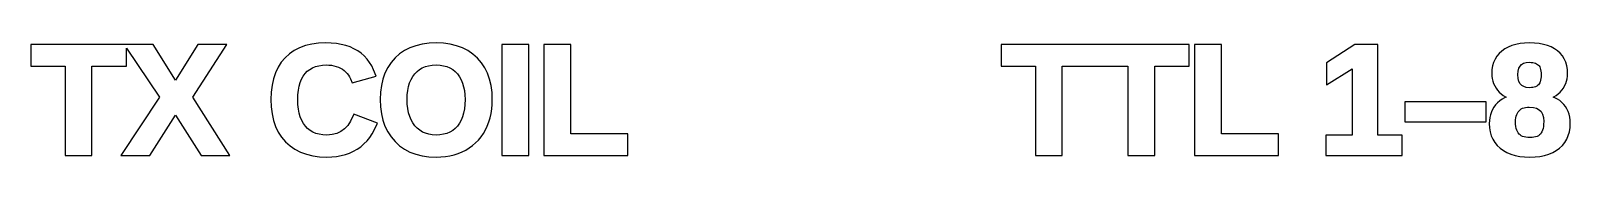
# Model space of a CAD drawing. Header units: metres. Extents: x 53.9 to 138.5, y -10.3 to -7.7.
# Drawn here: x 104 to 138.49, y -10.25 to -7.69 of the extents above; entities that cross this region are included whole.
import ezdxf

# ---------------------------------------------------------------- set-up
doc = ezdxf.new("R2010")
doc.units = ezdxf.units.M

msp = doc.modelspace()

# ---------------------------------------------------------------- linework, layer by layer
for p, q in [((106.741, -7.72849), (104.002, -7.72849)), ((104.002, -7.72849), (104.002, -8.21503)), ((106.146, -8.21503), (106.146, -7.812)), ((106.146, -7.812), (106.882, -8.91118)), ((107.244, -8.52881), (106.741, -7.72849)), ((107.747, -7.72849), (107.244, -8.52881)), ((107.633, -8.91113), (108.391, -7.72849)), ((108.391, -7.72849), (107.747, -7.72849)), ((109.904, -7.86066), (109.795, -7.93523)), ((110.024, -7.79984), (109.904, -7.86066)), ((110.155, -7.75279), (110.024, -7.79984)), ((110.297, -7.71938), (110.155, -7.75279)), ((110.45, -7.69946), (110.297, -7.71938)), ((110.613, -7.69286), (110.45, -7.69946)), ((110.733, -7.69641), (110.613, -7.69286)), ((110.847, -7.70705), (110.733, -7.69641)), ((110.955, -7.72487), (110.847, -7.70705)), ((111.057, -7.74994), (110.955, -7.72487)), ((111.153, -7.78235), (111.057, -7.74994)), ((111.242, -7.82216), (111.153, -7.78235)), ((111.325, -7.86937), (111.242, -7.82216)), ((111.402, -7.92377), (111.325, -7.86937)), ((111.472, -7.98508), (111.402, -7.92377)), ((112.375, -7.86411), (112.263, -7.94003)), ((112.497, -7.80212), (112.375, -7.86411)), ((112.629, -7.7541), (112.497, -7.80212)), ((112.771, -7.71999), (112.629, -7.7541)), ((112.923, -7.6996), (112.771, -7.71999)), ((113.084, -7.69284), (112.923, -7.6996)), ((113.246, -7.69969), (113.084, -7.69284)), ((113.398, -7.72028), (113.246, -7.69969)), ((113.54, -7.75475), (113.398, -7.72028)), ((113.672, -7.8033), (113.54, -7.75475)), ((113.794, -7.86592), (113.672, -7.8033)), ((113.906, -7.94264), (113.794, -7.86592)), ((115.156, -7.72849), (114.556, -7.72849)), ((114.556, -7.72849), (114.556, -10.2172)), ((115.156, -10.2172), (115.156, -7.72849)), ((116.098, -7.72849), (115.498, -7.72849)), ((115.498, -7.72849), (115.498, -10.2172)), ((116.098, -9.73065), (116.098, -7.72849)), ((129.953, -7.72849), (125.737, -7.72849)), ((125.737, -7.72849), (125.737, -8.21503)), ((129.953, -8.21503), (129.953, -7.72849)), ((130.673, -7.72849), (130.073, -7.72849)), ((130.073, -7.72849), (130.073, -10.2172)), ((130.673, -9.73065), (130.673, -7.72849)), ((133.664, -7.72849), (133.03, -8.13956)), ((134.179, -7.72849), (133.664, -7.72849)), ((134.179, -9.76285), (134.179, -7.72849)), ((136.897, -7.92891), (136.846, -7.99005)), ((136.956, -7.87361), (136.897, -7.92891)), ((137.024, -7.82501), (136.956, -7.87361)), ((137.099, -7.78413), (137.024, -7.82501)), ((137.181, -7.75095), (137.099, -7.78413)), ((137.27, -7.72534), (137.181, -7.75095)), ((137.365, -7.70723), (137.27, -7.72534)), ((137.467, -7.69644), (137.365, -7.70723)), ((137.575, -7.69287), (137.467, -7.69644)), ((137.686, -7.69633), (137.575, -7.69287)), ((137.79, -7.70685), (137.686, -7.69633)), ((137.886, -7.72447), (137.79, -7.70685)), ((137.976, -7.74937), (137.886, -7.72447)), ((138.059, -7.78168), (137.976, -7.74937)), ((138.134, -7.82153), (138.059, -7.78168)), ((138.203, -7.869), (138.134, -7.82153)), ((138.263, -7.9236), (138.203, -7.869)), ((138.314, -7.98471), (138.263, -7.9236)), ((104.002, -8.21503), (104.773, -8.21503)), ((104.773, -8.21503), (104.773, -10.2172)), ((105.373, -8.21503), (106.146, -8.21503)), ((105.373, -10.2172), (105.373, -8.21503)), ((109.541, -8.23647), (109.483, -8.35992)), ((109.613, -8.12421), (109.541, -8.23647)), ((109.697, -8.02345), (109.613, -8.12421)), ((109.795, -7.93523), (109.697, -8.02345)), ((110.251, -8.28503), (110.312, -8.24983)), ((110.312, -8.24983), (110.379, -8.22232)), ((110.379, -8.22232), (110.453, -8.20242)), ((110.453, -8.20242), (110.535, -8.19032)), ((110.535, -8.19032), (110.624, -8.18625)), ((110.624, -8.18625), (110.682, -8.18829)), ((110.682, -8.18829), (110.739, -8.19438)), ((110.739, -8.19438), (110.792, -8.20442)), ((110.792, -8.20442), (110.843, -8.21851)), ((110.843, -8.21851), (110.892, -8.23643)), ((110.892, -8.23643), (110.938, -8.25822)), ((110.938, -8.25822), (110.982, -8.28426)), ((111.535, -8.05327), (111.472, -7.98508)), ((111.591, -8.12817), (111.535, -8.05327)), ((111.64, -8.20967), (111.591, -8.12817)), ((111.682, -8.29761), (111.64, -8.20967)), ((111.998, -8.24461), (111.937, -8.36794)), ((112.073, -8.13182), (111.998, -8.24461)), ((112.162, -8.02979), (112.073, -8.13182)), ((112.263, -7.94003), (112.162, -8.02979)), ((112.711, -8.28873), (112.773, -8.25211)), ((112.773, -8.25211), (112.841, -8.22359)), ((112.841, -8.22359), (112.915, -8.20299)), ((112.915, -8.20299), (112.997, -8.19049)), ((112.997, -8.19049), (113.084, -8.18628)), ((113.084, -8.18628), (113.171, -8.19052)), ((113.171, -8.19052), (113.25, -8.20306)), ((113.25, -8.20306), (113.324, -8.2238)), ((113.324, -8.2238), (113.391, -8.25253)), ((113.391, -8.25253), (113.453, -8.28943)), ((114.007, -8.03326), (113.906, -7.94264)), ((114.096, -8.136), (114.007, -8.03326)), ((114.172, -8.24908), (114.096, -8.136)), ((114.233, -8.37228), (114.172, -8.24908)), ((125.737, -8.21503), (126.508, -8.21503)), ((126.508, -8.21503), (126.508, -10.2172)), ((127.108, -8.21503), (128.58, -8.21503)), ((127.108, -10.2172), (127.108, -8.21503)), ((128.58, -8.21503), (128.58, -10.2172)), ((129.18, -10.2172), (129.18, -8.21503)), ((129.18, -8.21503), (129.953, -8.21503)), ((133.03, -8.13956), (133.03, -8.63156)), ((133.03, -8.63156), (133.603, -8.27383)), ((133.603, -8.27383), (133.603, -9.76285)), ((136.748, -8.20647), (136.735, -8.28854)), ((136.771, -8.12915), (136.748, -8.20647)), ((136.804, -8.05688), (136.771, -8.12915)), ((136.846, -7.99005), (136.804, -8.05688)), ((137.323, -8.32541), (137.339, -8.26189)), ((137.339, -8.26189), (137.365, -8.21298)), ((137.365, -8.21298), (137.399, -8.17642)), ((137.399, -8.17642), (137.444, -8.14987)), ((137.444, -8.14987), (137.503, -8.13297)), ((137.503, -8.13297), (137.576, -8.12695)), ((137.576, -8.12695), (137.615, -8.12837)), ((137.615, -8.12837), (137.651, -8.13266)), ((137.651, -8.13266), (137.683, -8.13963)), ((137.683, -8.13963), (137.711, -8.14908)), ((137.711, -8.14908), (137.736, -8.16083)), ((137.736, -8.16083), (137.757, -8.17476)), ((137.757, -8.17476), (137.775, -8.19093)), ((137.775, -8.19093), (137.791, -8.20961)), ((137.791, -8.20961), (137.805, -8.23181)), ((137.805, -8.23181), (137.817, -8.25778)), ((137.817, -8.25778), (137.826, -8.2879)), ((138.356, -8.05217), (138.314, -7.98471)), ((138.388, -8.12563), (138.356, -8.05217)), ((138.411, -8.20467), (138.388, -8.12563)), ((138.425, -8.28905), (138.411, -8.20467)), ((109.438, -8.49434), (109.406, -8.6395)), ((109.483, -8.35992), (109.438, -8.49434)), ((110.015, -8.66176), (110.038, -8.57869)), ((110.038, -8.57869), (110.068, -8.50397)), ((110.068, -8.50397), (110.105, -8.4373)), ((110.105, -8.4373), (110.148, -8.37856)), ((110.148, -8.37856), (110.196, -8.32779)), ((110.196, -8.32779), (110.251, -8.28503)), ((110.982, -8.28426), (111.023, -8.31328)), ((111.023, -8.31328), (111.059, -8.34482)), ((111.059, -8.34482), (111.092, -8.37906)), ((111.092, -8.37906), (111.12, -8.41582)), ((111.12, -8.41582), (111.144, -8.45511)), ((111.144, -8.45511), (111.165, -8.49753)), ((111.165, -8.49753), (111.198, -8.58817)), ((111.198, -8.58817), (111.736, -8.44128)), ((111.736, -8.44128), (111.682, -8.29761)), ((111.889, -8.50148), (111.856, -8.64505)), ((111.937, -8.36794), (111.889, -8.50148)), ((112.465, -8.67134), (112.489, -8.58937)), ((112.489, -8.58937), (112.521, -8.51456)), ((112.521, -8.51456), (112.559, -8.44713)), ((112.559, -8.44713), (112.604, -8.38632)), ((112.604, -8.38632), (112.655, -8.33331)), ((112.655, -8.33331), (112.711, -8.28873)), ((113.453, -8.28943), (113.509, -8.33432)), ((113.509, -8.33432), (113.559, -8.38794)), ((113.559, -8.38794), (113.604, -8.44911)), ((113.604, -8.44911), (113.643, -8.51692)), ((113.643, -8.51692), (113.674, -8.59151)), ((113.674, -8.59151), (113.699, -8.67342)), ((114.281, -8.50533), (114.233, -8.37228)), ((114.314, -8.64799), (114.281, -8.50533)), ((136.735, -8.28854), (136.73, -8.37505)), ((136.73, -8.37505), (136.733, -8.43454)), ((136.733, -8.43454), (136.741, -8.49213)), ((136.741, -8.49213), (136.754, -8.54793)), ((136.754, -8.54793), (136.773, -8.60179)), ((136.773, -8.60179), (136.796, -8.65359)), ((137.317, -8.40408), (137.323, -8.32541)), ((137.323, -8.48712), (137.317, -8.40408)), ((137.34, -8.55423), (137.323, -8.48712)), ((137.366, -8.60608), (137.34, -8.55423)), ((137.401, -8.64465), (137.366, -8.60608)), ((137.791, -8.61317), (137.776, -8.6321)), ((137.805, -8.59015), (137.791, -8.61317)), ((137.817, -8.56268), (137.805, -8.59015)), ((137.826, -8.53032), (137.817, -8.56268)), ((137.826, -8.2879), (137.833, -8.3223)), ((137.833, -8.49313), (137.826, -8.53032)), ((137.833, -8.3223), (137.838, -8.36116)), ((137.838, -8.45081), (137.833, -8.49313)), ((137.838, -8.36116), (137.839, -8.40421)), ((137.839, -8.40421), (137.838, -8.45081)), ((138.363, -8.65611), (138.387, -8.60458)), ((138.387, -8.60458), (138.405, -8.55095)), ((138.405, -8.55095), (138.419, -8.49533)), ((138.419, -8.49533), (138.426, -8.43787)), ((138.429, -8.37849), (138.425, -8.28905)), ((138.426, -8.43787), (138.429, -8.37849)), ((106.882, -8.91118), (106.022, -10.2172)), ((108.46, -10.2172), (107.633, -8.91113)), ((109.386, -8.79532), (109.38, -8.96185)), ((109.38, -8.96185), (109.387, -9.12823)), ((109.406, -8.6395), (109.386, -8.79532)), ((109.984, -8.96185), (109.987, -8.85335)), ((109.987, -9.07213), (109.984, -8.96185)), ((109.987, -8.85335), (109.997, -8.75345)), ((109.997, -8.75345), (110.015, -8.66176)), ((111.835, -8.79849), (111.829, -8.96182)), ((111.829, -8.96182), (111.836, -9.12576)), ((111.856, -8.64505), (111.835, -8.79849)), ((112.432, -8.96185), (112.436, -8.85759)), ((112.436, -9.0672), (112.432, -8.96185)), ((112.436, -8.85759), (112.447, -8.76071)), ((112.447, -8.76071), (112.465, -8.67134)), ((113.699, -8.67342), (113.717, -8.76234)), ((113.717, -8.76234), (113.727, -8.85832)), ((113.727, -8.85832), (113.731, -8.9619)), ((113.731, -8.9619), (113.727, -9.07036)), ((114.335, -8.80017), (114.314, -8.64799)), ((114.341, -8.9615), (114.335, -8.80017)), ((114.338, -9.06947), (114.341, -8.9615)), ((136.796, -8.65359), (136.826, -8.7032)), ((136.826, -8.7032), (136.86, -8.75061)), ((136.86, -8.75061), (136.898, -8.79465)), ((136.898, -8.79465), (136.941, -8.83414)), ((136.96, -8.95682), (136.909, -8.99245)), ((136.941, -8.83414), (136.986, -8.86894)), ((137.015, -8.92657), (136.96, -8.95682)), ((136.986, -8.86894), (137.035, -8.89896)), ((137.056, -8.9093), (137.015, -8.92657)), ((137.035, -8.89896), (137.056, -8.9093)), ((137.447, -8.67253), (137.401, -8.64465)), ((137.505, -8.69016), (137.447, -8.67253)), ((137.58, -8.69644), (137.505, -8.69016)), ((137.618, -8.69502), (137.58, -8.69644)), ((137.653, -8.69066), (137.618, -8.69502)), ((137.684, -8.68372), (137.653, -8.69066)), ((137.712, -8.67418), (137.684, -8.68372)), ((137.737, -8.66235), (137.712, -8.67418)), ((137.758, -8.64838), (137.737, -8.66235)), ((137.776, -8.6321), (137.758, -8.64838)), ((138.107, -8.90633), (138.123, -8.89861)), ((138.145, -8.92186), (138.107, -8.90633)), ((138.123, -8.89861), (138.173, -8.86932)), ((138.202, -8.95125), (138.145, -8.92186)), ((138.173, -8.86932), (138.219, -8.83511)), ((138.254, -8.98587), (138.202, -8.95125)), ((138.219, -8.83511), (138.262, -8.79607)), ((138.262, -8.79607), (138.3, -8.75241)), ((138.3, -8.75241), (138.334, -8.70538)), ((138.334, -8.70538), (138.363, -8.65611)), ((106.671, -10.2172), (107.244, -9.3098)), ((107.244, -9.3098), (107.816, -10.2172)), ((109.387, -9.12823), (109.406, -9.28445)), ((109.406, -9.28445), (109.44, -9.43053)), ((109.998, -9.17412), (109.987, -9.07213)), ((110.015, -9.26746), (109.998, -9.17412)), ((110.04, -9.35272), (110.015, -9.26746)), ((111.239, -9.29025), (111.165, -9.4496)), ((111.768, -9.4899), (111.239, -9.29025)), ((111.836, -9.12576), (111.856, -9.28014)), ((111.856, -9.28014), (111.889, -9.42491)), ((112.447, -9.16515), (112.436, -9.0672)), ((112.465, -9.25606), (112.447, -9.16515)), ((112.491, -9.33981), (112.465, -9.25606)), ((113.699, -9.26346), (113.674, -9.34798)), ((113.717, -9.17082), (113.699, -9.26346)), ((113.727, -9.07036), (113.717, -9.17082)), ((114.292, -9.37141), (114.313, -9.27431)), ((114.313, -9.27431), (114.329, -9.17365)), ((114.329, -9.17365), (114.338, -9.06947)), ((136.603, -9.01352), (134.783, -9.01352)), ((134.783, -9.01352), (134.783, -9.45769)), ((136.603, -9.45769), (136.603, -9.01352)), ((136.701, -9.30078), (136.686, -9.36366)), ((136.721, -9.24077), (136.701, -9.30078)), ((136.748, -9.18381), (136.721, -9.24077)), ((136.78, -9.13004), (136.748, -9.18381)), ((136.818, -9.07959), (136.78, -9.13004)), ((136.862, -9.03342), (136.818, -9.07959)), ((136.909, -8.99245), (136.862, -9.03342)), ((137.28, -9.3324), (137.291, -9.29724)), ((137.291, -9.29724), (137.306, -9.26584)), ((137.306, -9.26584), (137.323, -9.23782)), ((137.323, -9.23782), (137.343, -9.21312)), ((137.343, -9.21312), (137.366, -9.19164)), ((137.366, -9.19164), (137.392, -9.17345)), ((137.392, -9.17345), (137.421, -9.15837)), ((137.421, -9.15837), (137.453, -9.14645)), ((137.453, -9.14645), (137.489, -9.13768)), ((137.489, -9.13768), (137.529, -9.13235)), ((137.529, -9.13235), (137.571, -9.13055)), ((137.571, -9.13055), (137.662, -9.1376)), ((137.662, -9.1376), (137.736, -9.15768)), ((137.736, -9.15768), (137.793, -9.18953)), ((137.793, -9.18953), (137.836, -9.23311)), ((137.836, -9.23311), (137.868, -9.2906)), ((137.868, -9.2906), (137.888, -9.3643)), ((138.301, -9.0257), (138.254, -8.98587)), ((138.345, -9.07065), (138.301, -9.0257)), ((138.383, -9.12019), (138.345, -9.07065)), ((138.416, -9.17369), (138.383, -9.12019)), ((138.442, -9.23096), (138.416, -9.17369)), ((138.462, -9.29178), (138.442, -9.23096)), ((138.477, -9.35599), (138.462, -9.29178)), ((109.44, -9.43053), (109.486, -9.56628)), ((109.486, -9.56628), (109.547, -9.69154)), ((110.071, -9.42943), (110.04, -9.35272)), ((110.109, -9.49792), (110.071, -9.42943)), ((110.153, -9.55876), (110.109, -9.49792)), ((110.203, -9.61128), (110.153, -9.55876)), ((110.259, -9.65575), (110.203, -9.61128)), ((110.321, -9.69205), (110.259, -9.65575)), ((111.029, -9.62169), (110.947, -9.68092)), ((111.102, -9.54482), (111.029, -9.62169)), ((111.165, -9.4496), (111.102, -9.54482)), ((111.652, -9.72694), (111.702, -9.63541)), ((111.702, -9.63541), (111.768, -9.4899)), ((111.889, -9.42491), (111.937, -9.55995)), ((111.937, -9.55995), (111.998, -9.68504)), ((112.523, -9.41653), (112.491, -9.33981)), ((112.562, -9.48633), (112.523, -9.41653)), ((112.608, -9.54948), (112.562, -9.48633)), ((112.66, -9.60489), (112.608, -9.54948)), ((112.717, -9.6515), (112.66, -9.60489)), ((112.779, -9.68954), (112.717, -9.6515)), ((113.453, -9.65421), (113.392, -9.69116)), ((113.51, -9.60905), (113.453, -9.65421)), ((113.56, -9.55542), (113.51, -9.60905)), ((113.605, -9.49373), (113.56, -9.55542)), ((113.643, -9.4248), (113.605, -9.49373)), ((113.674, -9.34798), (113.643, -9.4248)), ((114.141, -9.72269), (114.188, -9.64105)), ((114.188, -9.64105), (114.229, -9.55484)), ((114.229, -9.55484), (114.263, -9.46497)), ((114.263, -9.46497), (114.292, -9.37141)), ((134.783, -9.45769), (136.603, -9.45769)), ((136.677, -9.42926), (136.674, -9.49771)), ((136.674, -9.49771), (136.679, -9.59509)), ((136.686, -9.36366), (136.677, -9.42926)), ((136.679, -9.59509), (136.694, -9.68704)), ((137.264, -9.46216), (137.266, -9.41472)), ((137.266, -9.51614), (137.264, -9.46216)), ((137.266, -9.41472), (137.271, -9.37158)), ((137.271, -9.5654), (137.266, -9.51614)), ((137.271, -9.37158), (137.28, -9.3324)), ((137.28, -9.60941), (137.271, -9.5654)), ((137.291, -9.64803), (137.28, -9.60941)), ((137.306, -9.68158), (137.291, -9.64803)), ((137.869, -9.64783), (137.855, -9.6821)), ((137.88, -9.60785), (137.869, -9.64783)), ((137.888, -9.56253), (137.88, -9.60785)), ((137.888, -9.3643), (137.895, -9.45633)), ((137.893, -9.51146), (137.888, -9.56253)), ((137.895, -9.45633), (137.893, -9.51146)), ((138.469, -9.68437), (138.484, -9.59209)), ((138.486, -9.42343), (138.477, -9.35599)), ((138.484, -9.59209), (138.488, -9.49434)), ((138.488, -9.49434), (138.486, -9.42343)), ((109.547, -9.69154), (109.621, -9.80602)), ((109.621, -9.80602), (109.709, -9.90952)), ((109.709, -9.90952), (109.809, -10.0005)), ((109.809, -10.0005), (109.92, -10.0775)), ((110.389, -9.72054), (110.321, -9.69205)), ((110.464, -9.74107), (110.389, -9.72054)), ((110.546, -9.75352), (110.464, -9.74107)), ((110.635, -9.75769), (110.546, -9.75352)), ((110.751, -9.74895), (110.635, -9.75769)), ((110.855, -9.72328), (110.751, -9.74895)), ((110.947, -9.68092), (110.855, -9.72328)), ((111.393, -10.0203), (111.466, -9.95813)), ((111.466, -9.95813), (111.534, -9.88841)), ((111.534, -9.88841), (111.596, -9.81133)), ((111.596, -9.81133), (111.652, -9.72694)), ((111.998, -9.68504), (112.074, -9.79996)), ((112.074, -9.79996), (112.162, -9.90445)), ((112.162, -9.90445), (112.263, -9.99667)), ((112.263, -9.99667), (112.375, -10.0748)), ((112.846, -9.71916), (112.779, -9.68954)), ((112.918, -9.74048), (112.846, -9.71916)), ((112.996, -9.75337), (112.918, -9.74048)), ((113.081, -9.75772), (112.996, -9.75337)), ((113.168, -9.75348), (113.081, -9.75772)), ((113.25, -9.74083), (113.168, -9.75348)), ((113.324, -9.72005), (113.25, -9.74083)), ((113.392, -9.69116), (113.324, -9.72005)), ((113.825, -10.0472), (113.899, -9.99373)), ((113.899, -9.99373), (113.968, -9.93446)), ((113.968, -9.93446), (114.031, -9.86946)), ((114.031, -9.86946), (114.089, -9.79886)), ((114.089, -9.79886), (114.141, -9.72269)), ((117.38, -9.73065), (116.098, -9.73065)), ((117.38, -10.2172), (117.38, -9.73065)), ((131.954, -9.73065), (130.673, -9.73065)), ((131.954, -10.2172), (131.954, -9.73065)), ((133.603, -9.76285), (133.011, -9.76285)), ((133.011, -9.76285), (133.011, -10.2172)), ((134.727, -9.76285), (134.179, -9.76285)), ((134.727, -10.2172), (134.727, -9.76285)), ((136.694, -9.68704), (136.718, -9.77327)), ((136.718, -9.77327), (136.753, -9.8535)), ((136.753, -9.8535), (136.798, -9.92741)), ((136.798, -9.92741), (136.853, -9.99464)), ((136.853, -9.99464), (136.917, -10.055)), ((137.323, -9.71013), (137.306, -9.68158)), ((137.342, -9.73441), (137.323, -9.71013)), ((137.365, -9.755), (137.342, -9.73441)), ((137.391, -9.7728), (137.365, -9.755)), ((137.421, -9.7876), (137.391, -9.7728)), ((137.456, -9.79948), (137.421, -9.7876)), ((137.495, -9.8082), (137.456, -9.79948)), ((137.538, -9.81355), (137.495, -9.8082)), ((137.586, -9.81537), (137.538, -9.81355)), ((137.632, -9.81357), (137.586, -9.81537)), ((137.675, -9.80821), (137.632, -9.81357)), ((137.712, -9.79959), (137.675, -9.80821)), ((137.745, -9.7878), (137.712, -9.79959)), ((137.774, -9.77316), (137.745, -9.7878)), ((137.799, -9.75557), (137.774, -9.77316)), ((137.82, -9.73524), (137.799, -9.75557)), ((137.839, -9.71107), (137.82, -9.73524)), ((137.855, -9.6821), (137.839, -9.71107)), ((138.248, -10.0539), (138.312, -9.99324)), ((138.312, -9.99324), (138.366, -9.9257)), ((138.366, -9.9257), (138.41, -9.85149)), ((138.41, -9.85149), (138.445, -9.77094)), ((138.445, -9.77094), (138.469, -9.68437)), ((104.773, -10.2172), (105.373, -10.2172)), ((106.022, -10.2172), (106.671, -10.2172)), ((107.816, -10.2172), (108.46, -10.2172)), ((109.92, -10.0775), (110.042, -10.1404)), ((110.042, -10.1404), (110.175, -10.1891)), ((110.175, -10.1891), (110.318, -10.2236)), ((110.318, -10.2236), (110.472, -10.2443)), ((110.472, -10.2443), (110.635, -10.2511)), ((110.635, -10.2511), (110.745, -10.2475)), ((110.745, -10.2475), (110.851, -10.2369)), ((110.851, -10.2369), (110.952, -10.219)), ((110.952, -10.219), (111.049, -10.1939)), ((111.049, -10.1939), (111.142, -10.1615)), ((111.142, -10.1615), (111.23, -10.1219)), ((111.23, -10.1219), (111.314, -10.0749)), ((111.314, -10.0749), (111.393, -10.0203)), ((112.375, -10.0748), (112.497, -10.1386)), ((112.497, -10.1386), (112.628, -10.188)), ((112.628, -10.188), (112.77, -10.2232)), ((112.77, -10.2232), (112.92, -10.2442)), ((112.92, -10.2442), (113.08, -10.2511)), ((113.08, -10.2511), (113.187, -10.2479)), ((113.187, -10.2479), (113.289, -10.2385)), ((113.289, -10.2385), (113.388, -10.2226)), ((113.388, -10.2226), (113.483, -10.2004)), ((113.483, -10.2004), (113.574, -10.1717)), ((113.574, -10.1717), (113.662, -10.1365)), ((113.662, -10.1365), (113.746, -10.095)), ((113.746, -10.095), (113.825, -10.0472)), ((114.556, -10.2172), (115.156, -10.2172)), ((115.498, -10.2172), (117.38, -10.2172)), ((126.508, -10.2172), (127.108, -10.2172)), ((128.58, -10.2172), (129.18, -10.2172)), ((130.073, -10.2172), (131.954, -10.2172)), ((133.011, -10.2172), (134.727, -10.2172)), ((136.917, -10.055), (136.99, -10.1077)), ((136.99, -10.1077), (137.071, -10.152)), ((137.071, -10.152), (137.159, -10.188)), ((137.159, -10.188), (137.254, -10.2158)), ((137.254, -10.2158), (137.356, -10.2355)), ((137.356, -10.2355), (137.466, -10.2472)), ((137.466, -10.2472), (137.582, -10.2511)), ((137.582, -10.2511), (137.7, -10.2472)), ((137.7, -10.2472), (137.81, -10.2354)), ((137.81, -10.2354), (137.912, -10.2156)), ((137.912, -10.2156), (138.008, -10.1877)), ((138.008, -10.1877), (138.096, -10.1515)), ((138.096, -10.1515), (138.176, -10.1069)), ((138.176, -10.1069), (138.248, -10.0539))]:
    msp.add_line(p, q)

doc.saveas('drawing.dxf')
